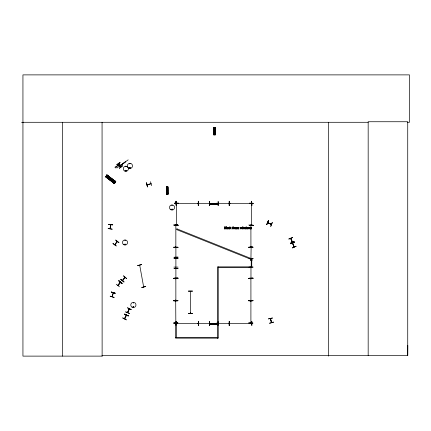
<?xml version="1.0" encoding="UTF-8"?>
<svg xmlns="http://www.w3.org/2000/svg" width="431" height="431" viewBox="0 0 431 431"><rect width="100%" height="100%" fill="white"/><g stroke="black" fill="none" stroke-linecap="round" stroke-linejoin="round"><path stroke-width="0.65" d="M110.74 225.171L110.616 224.686M407.435 122.291L409.45 122.291L409.45 74.881L22.94 74.881L22.94 356.119L102.125 356.119L102.072 355.57L407.731 355.57L407.791 345.398M210.452 204.052L210.441 203.685L217.289 203.734L217.283 204.095L210.468 204.116M250.68 260.222L250.686 259.801M250.74 260.254L250.745 259.774M251.025 260.238L251.031 259.791M251.219 260.216L251.225 259.818M251.844 260.184L251.849 259.731M252.13 260.2L252.135 259.721M139.779 265.55L139.547 265.216M143.55 286.523L143.642 286.884M143.782 286.857L143.738 286.443M113.331 292.854L112.313 296.668M290.747 238.397L292.213 241.753M294.228 246.936L292.735 243.122M176.591 203.233L176.478 203.798L176.333 203.346M175.891 225.397L175.703 225.025M176.333 225.397L176.327 224.939M175.654 246.71L175.843 247.038L175.843 225.025M175.654 300.143L175.864 300.504L175.875 300.084M190.34 291.69L190.367 291.254M190.556 313.224L190.55 312.938M250.74 225.111L250.745 225.472L250.761 225.025M250.928 247.071L250.907 225.025M250.928 246.995L250.923 246.71M250.944 278.873L250.907 278.458L250.928 300.429M250.934 300.854L250.767 301.285L250.761 300.833M250.745 322.485L250.761 322.884M126.051 166.668L125.631 166.614L126.051 166.56M129.699 163.748L130.119 163.635L129.747 163.85M130.307 167.918C129.623 166.485 129.408 168.904 130.248 167.998M124.661 244.318C125.346 245.751 125.561 243.326 124.726 244.232M124.764 244.42C125.502 243.493 125.173 245.422 124.807 244.355M133.578 302.799C133.104 303.516 133.233 301.996 133.567 302.912M133.729 306.958C132.963 305.417 132.99 308.31 133.729 306.764M171.867 205.301L172.281 205.409L171.888 205.248M171.797 209.342C172.287 210.35 172.405 208.642 171.85 209.294M172.465 209.418C171.425 210.619 171.845 208.227 172.422 209.321M112.755 224.75L108.644 224.416L112.755 224.766M110.207 228.742L110.848 224.718L110.056 228.769M119.446 165.375L119.694 165.084M118.072 285.112L117.825 285.441M270.496 319.048C269.806 316.828 271.853 323.967 271.347 322.221M271.605 322.48L270.512 318.568M176.311 203.432L176.317 203.744M176.489 203.744L176.516 203.427M175.681 225.111L175.87 225.397M176.306 225.025L176.473 225.397M175.676 246.71L175.686 247.028M175.681 300.913L175.848 301.285L175.843 300.827M175.864 300.429L175.843 278.458M175.676 322.512L175.864 322.797M190.346 291.34L190.534 291.625M190.534 313.224L190.367 291.297M251.37 203.432L251.375 203.744M251.553 203.744L251.532 203.384L251.532 225.354L251.375 224.998M251.548 225.343L251.532 224.939M250.74 300.913L250.75 301.231M114.598 244.652L115.093 244.409M117.162 241.43L117.049 241.947M124.699 277.656L125.071 277.419M147.079 184.775L150.947 183.633M126.477 315.126L124.559 318.687M126.105 315.368L126.305 315.05M129.063 309.108L129.262 308.79M129.375 308.935L127.657 312.572L129.435 308.871M251.752 258.891L251.612 259.327M112.119 296.663L113.175 292.724M143.787 286.798L143.555 286.437L143.809 286.766M110.584 224.766L110.061 228.726L110.266 228.392M175.891 247.539L175.891 277.947M250.944 258.336L251.111 247.518M198.75 203.405L209.385 203.4M229.168 203.427L218.21 203.4M229.168 323.455L218.355 323.633M126.094 170.816C125.922 169.642 125.243 171.479 126.094 170.741M126.202 170.875C125.717 169.361 125.34 171.57 126.041 170.999M129.683 167.67C129.86 168.844 130.539 167.007 129.688 167.751M133.131 306.721C133.303 307.896 133.987 306.058 133.136 306.797M210.376 324.074L209.924 324.252M266.778 224.497L268.513 220.758M268.06 222.951L267.721 222.563M270.927 224.282L271.438 224.309M122.743 317.922L126.375 319.888L122.733 317.949M124.505 314.199L128.228 315.961M131.191 309.7L127.49 307.89M124.925 318.401L124.543 318.773M127.818 312.216L127.689 312.507M124.564 318.735L126.267 315.093M127.522 312.475L129.225 308.833M124.672 318.832L126.423 315.169M129.429 313.423L125.604 311.872L129.402 313.477M118.024 285.484L120.508 282.305L117.857 285.36M120.06 282.434L120.319 282.165M120.416 282.343L118.008 285.473M175.681 225.036L175.686 225.429M175.703 300.833L175.843 322.841M190.534 291.701L190.534 291.264M251.386 224.939L251.392 225.397M251.553 225.386L251.575 225.025M250.928 301.274L250.907 300.87L250.907 322.884M122.797 280.344L122.42 280.522M125.103 277.424L122.56 280.576L125.13 277.413M251.532 203.34L229.61 203.378L229.982 203.19M176.177 323.261L176.635 323.255M292.25 242.233L290.763 238.435L292.401 242.125M292.595 243.213L294.017 247.038L292.681 243.558M122.442 280.43L124.936 277.332M271.487 322.528L270.399 318.628M116.241 284.234L119.484 286.777M117.852 285.408L120.233 282.208M106.527 177.351L107.782 175.719M107.125 177.814L108.38 176.177M108.025 178.504L109.28 176.866M108.822 179.118L110.072 177.48M109.716 179.808L110.972 178.17M113.574 182.76L114.829 181.128M113.622 183.229L115.292 181.052M113.692 183.283L115.363 181.106M114.511 182.388L114.705 182.13L114.522 182.399L115.039 182.448M117.351 241.575L114.711 244.743M115.75 240.013L118.961 242.594M117.119 241.462L114.824 244.749M176.591 203.195L176.187 203.4M176.22 323.261L176.608 323.433M251.666 323.401L251.208 323.261L251.666 323.261M251.612 323.417L229.653 323.406M210.36 204.084L209.924 204.229M175.848 278.873L175.703 278.501L175.703 278.873M114.781 244.689L117.275 241.522M125.157 240.552L125.044 240.132L124.99 240.552M120.007 162.288L116.709 164.761M116.801 164.884L120.109 162.428M115.874 166.921L118.633 164.874L116.014 167.109M118.665 164.922L119.484 164.313M118.735 165.014L119.554 164.405M119.398 165.305L119.764 165.035M119.5 165.445L119.866 165.17M119.565 165.536L119.937 165.262M119.619 165.606L120.039 165.402M116.882 168.004L123.358 163.193M120.055 166.021L125.378 161.862L120.066 166.037M119.306 168.257L122.603 165.79M122.668 163.855L128.163 159.847M250.761 278.458L250.761 278.873M267.743 222.595L271.401 224.292M271.32 224.432L267.683 222.725L271.282 224.443M198.572 323.455L209.531 323.449M288.894 239.119L292.714 237.567M288.818 238.925L292.654 237.427M294.254 241.511L290.478 243.17L294.233 241.457M294.481 242.179L290.65 243.698M290.709 243.844L294.545 242.341M296.075 246.257L292.315 247.944L296.065 246.23M150.484 181.72L151.658 185.664M147.176 184.915L151.092 183.811M228.969 227.352L228.425 227.821L228.489 228.716A0.63 0.63 0 0 0 228.823 228.996C230.984 229.233 226.765 228.026 229.61 227.466L228.969 227.352A0.894 0.894 0 0 1 229.389 227.374M272.424 318.013L268.4 318.908L272.43 318.04M273.523 322.022L269.564 323.158M269.607 323.304L273.577 322.216M251.262 323.25L251.607 323.245M167.126 193.972L167.19 194.16M198.427 201.455L198.438 205.576L198.432 201.455M229.19 201.455L229.2 205.571L229.217 201.455M218.178 205.576L218.161 201.455L218.145 205.576M198.427 321.483L198.438 325.604L198.432 321.483M229.19 321.483L229.2 325.599L229.217 321.483M218.059 325.604L218.134 321.483M215.279 127.377L213.69 127.398L213.771 134.838L215.36 134.817L215.247 127.377M213.808 128.152L215.182 128.136M213.814 128.659L215.188 128.643M213.819 129.413L215.193 129.397M213.824 130.081L215.198 130.065M213.835 130.835L215.209 130.825M213.873 134.079L215.247 134.063M213.647 134.348L215.478 134.273M166.452 187.577L167.826 187.56M166.458 188.078L167.831 188.067M166.468 188.837L167.842 188.821M166.474 189.505L167.848 189.489M166.485 190.26L167.858 190.249M166.517 193.503L167.891 193.487M166.291 193.718L168.122 193.751M168.009 194.241L166.42 194.262L166.339 186.822L167.928 186.801L168.009 194.241L167.896 186.801M175.934 201.245L176.187 205.366L175.956 201.245M198.449 201.245L198.244 205.366L198.427 201.245M229.367 201.245L229.416 205.366M251.909 205.361L251.65 201.245L251.887 205.361M178.461 203.103L174.339 203.146M174.345 203.297L178.461 203.27M197.818 203.238L198.233 203.233M197.818 203.378L198.19 203.378L176.263 203.4M249.404 203.146L253.52 203.33L249.404 203.297M230.025 203.373L229.696 203.4M251.607 203.216L251.295 203.4M251.251 203.378L251.623 203.378M174.345 225.44L178.461 225.386L174.345 225.623M248.773 225.009L252.895 225.014M249.404 225.467L253.525 225.44M173.715 247.152L177.831 247.125M173.715 247.302L177.836 247.297M248.773 247.125L252.895 247.125M248.773 247.302L252.895 247.065L248.773 247.324M177.831 278.237L173.715 278.474M173.715 278.448L177.831 278.216M248.773 278.415L252.895 278.421M188.379 291.038L192.495 291.033M188.379 291.211L192.501 291.184M173.709 300.612L177.831 300.558M173.715 300.736L177.836 300.714M173.715 300.816L177.836 300.73M252.895 300.531L248.773 300.612L252.889 300.606M248.773 300.784L252.895 300.73M192.501 313.504L188.379 313.321L192.501 313.526M176.166 321.273L175.95 323.627M251.882 321.273L251.887 325.389M173.715 322.954L177.831 322.9M250.74 322.797L250.901 322.469M198.19 323.261L197.775 323.406L198.233 323.261M248.773 322.954L252.895 323.099M252.895 323.083L248.773 322.9M251.251 323.406L251.623 323.406M175.961 325.394L176.107 321.273M229.394 325.394L229.567 321.273L229.416 325.394M248.978 247.389L253.099 247.459M173.919 267.096L178.041 267.112M250.745 267.005L253.099 267.112L248.983 267.112M173.925 278.167L178.041 278.167M253.099 278.167L248.983 278.264L253.099 278.14M21.55 122.49L22.94 122.485M22.94 122.291L368.171 122.291M218.242 267.678L251.521 267.678L251.521 266.875M198.19 323.406L176.22 323.406L176.548 323.218M175.562 337.338L217.844 337.338L217.844 338.141M216.437 203.211L216.917 203.216M216.454 203.497L216.901 203.502M216.507 204.316L216.96 204.321M216.491 204.601L216.971 204.606M216.47 323.18L216.89 323.185M216.437 323.239L216.917 323.245M216.454 323.525L216.901 323.53M216.475 323.719L216.874 323.724M216.507 324.344L216.96 324.349M216.491 324.629L216.971 324.635M216.518 324.688L216.938 324.688M290.882 238.343L292.363 242.141M133.373 307.233L133.05 307.05M108.65 224.389L112.728 224.944M112.162 229.082L108.089 228.5L112.141 229.265M217.8 204.229L217.348 204.046M217.8 324.252L217.348 324.074M111.268 292.153L115.249 293.22M251.575 266.315L251.752 266.767M127.554 307.75L131.277 309.512M124.597 314.01L128.319 315.772M250.761 247.082L250.761 246.667M175.681 300.504L175.697 300.1L175.681 300.429M139.725 265.27L143.631 286.841M118.864 280.791L122.14 283.286M118.773 280.915L122.048 283.409M106.942 174.938L115.794 181.726M106.861 175.04L115.724 181.817M106.807 175.11L115.659 181.904M106.775 175.153L115.627 181.941M106.699 175.255L115.578 182.006M115.492 182.119L106.629 175.342L115.47 182.151M106.565 175.428L114.867 181.855M115.287 182.383L114.905 182.884M105.94 176.257L114.824 183.008M114.738 183.121L105.87 176.344L114.711 183.153M105.773 176.473L114.63 183.256M105.73 176.532L114.571 183.331M105.697 176.575L114.549 183.364M105.638 176.645L114.479 183.455M105.563 176.748L114.414 183.541M115.643 240.148L118.87 242.712M113.024 243.44L116.268 245.982L112.911 243.58M120.825 279.331L124.053 281.896M190.513 291.297L190.513 291.668M122.598 165.779L119.29 168.235M118.719 163.532L121.176 166.835M118.697 163.548L121.127 166.872M120.594 167.271L118.137 163.963L120.578 167.282M115.637 166.603L116.251 167.427M114.905 167.147L115.519 167.971M146.497 182.879L147.617 186.838M190.529 312.938L190.367 313.267M175.681 322.797L175.697 322.469M250.971 267.328L250.971 278.124M215.171 127.377L215.252 134.817M215.096 127.377L215.144 134.817M214.977 127.377L215.096 134.817M214.891 127.377L214.983 134.822M214.832 127.382L214.88 134.822M214.778 134.822L214.358 134.828M214.175 127.393L214.072 134.838M213.959 127.393L213.981 134.838M213.878 134.838L213.798 127.398L213.808 134.838M167.831 186.801L167.901 194.241M167.718 186.801L167.794 194.241M167.734 194.241L167.449 186.806M167.422 194.246L167.002 194.252M166.824 186.817L166.899 194.257M166.7 186.817L166.792 194.257M166.608 186.817L166.695 194.262M166.555 186.822L166.63 194.262M166.463 186.822L166.517 194.262M251.661 201.245L251.709 205.366M251.709 321.273L251.736 325.389M250.761 322.469L250.761 322.841M229.54 201.245L229.567 205.366M198.249 201.245L198.303 205.366M198.427 321.273L198.303 325.389M176.473 224.982L176.473 225.354L176.473 203.384M176.134 201.245L176.16 205.366M209.671 201.455L209.606 205.571M407.731 355.57L407.731 121.741L368.171 121.741L368.171 355.57M328.605 122.291L328.605 356.119M251.575 266.859L251.752 258.805L251.752 266.859L217.439 266.875L217.439 338.141M218.242 266.875L218.242 338.141L175.562 338.141L175.562 323.611L176.365 323.611L176.365 337.338M102.066 122.291L102.125 356.119M62.506 122.291L62.506 356.119M210.441 323.713L210.441 324.16L217.283 324.123L217.289 323.762L210.441 323.713M251.262 259.403L251.214 266.25L251.634 266.304L251.623 259.408L251.262 259.403M228.198 228.193L227.999 228.829A0.646 0.646 0 0 1 227.627 229.039L226.851 228.694L226.943 227.557A0.652 0.652 0 0 1 227.315 227.347L227.627 227.347A0.641 0.641 0 0 1 227.999 227.557L228.198 228.193M247.949 228.193L247.75 228.829A0.646 0.646 0 0 1 247.378 229.039L246.602 228.694L246.694 227.557A0.652 0.652 0 0 1 247.065 227.347L247.378 227.347A0.641 0.641 0 0 1 247.75 227.557L247.949 228.193M234.857 228.015C234.297 229.664 237.352 228.592 235.665 228.807C234.033 228.333 237.686 227.8 235.439 227.347A0.673 0.673 0 0 0 235.057 227.568L234.857 228.015M237.772 228.015C237.206 229.664 240.266 228.592 238.575 228.807C236.948 228.333 240.595 227.8 238.354 227.347A0.673 0.673 0 0 0 237.966 227.568L237.772 228.015M244.856 228.004L245.099 228.931L246.209 229.006L246.209 226.733L245.934 227.444A0.743 0.743 0 0 0 245.395 227.347A0.641 0.641 0 0 0 245.05 227.557L244.856 228.004M225.607 228.355L224.718 228.764L224.718 227.956L225.607 228.355M236.452 227.73C237.379 228.683 237.287 228.597 236.43 228.909L237.125 229.039A0.625 0.625 0 0 0 237.449 228.899C237.519 227.859 236.204 227.735 237.551 227.455L236.452 227.73M250.373 227.73C251.3 228.683 251.203 228.597 250.352 228.909L251.047 229.039A0.625 0.625 0 0 0 251.37 228.899C251.44 227.859 250.125 227.735 251.472 227.455L250.373 227.73M225.909 228.338L225.553 228.915L224.432 229.006L224.432 226.835C226.248 226.399 225.359 227.697 225.909 228.338M227.056 227.918C227.256 230.445 228.608 226.604 227.056 227.918M246.807 227.918C247.006 230.445 248.358 226.604 246.807 227.918M245.153 227.934C245.352 230.364 246.532 226.582 245.153 227.934M166.867 189.802C167.255 190.96 167.767 188.967 166.867 189.802M214.223 130.377C214.606 131.536 215.117 129.542 214.223 130.377M225.505 227.363L224.718 227.719L224.718 227.078L225.505 227.363M242.082 227.374L241.813 228.64L241.414 227.374L240.8 228.64L240.223 227.374L240.643 229.006L241.29 227.751L241.942 229.006L242.357 227.374L242.082 227.374M249.937 227.374L249.662 228.64L249.263 227.374L248.649 228.64L248.078 227.374L248.493 229.006L249.145 227.751L249.797 229.006L250.212 227.374L249.937 227.374M235.164 227.827C236.199 228.829 236.01 226.895 235.164 227.827M238.079 227.827C239.113 228.829 238.925 226.895 238.079 227.827M109.474 178.466C109.803 180.277 110.982 177.421 109.474 178.466M110.191 296.189L114.113 297.46L110.191 296.189M111.317 291.992L115.239 293.269L111.311 292.008M176.947 228.866L176.645 229.61L250.336 259.079L250.632 258.336L176.947 228.866M268.33 220.677L266.805 224.508L268.33 220.677M272.273 222.509L270.749 226.34L272.273 222.509M118.875 280.775L122.016 283.453L118.875 280.775M106.974 174.894L105.53 176.791L114.382 183.584L115.82 181.688L106.969 174.905M120.863 279.283L123.945 282.025L120.858 279.293M123.568 275.883L126.649 278.625L123.568 275.883M230.784 227.374L230.138 228.064L229.863 226.733L229.863 229.006L230.246 228.22L231.215 229.006L230.456 228.058L231.124 227.374L230.784 227.374M233.688 227.46L233.29 226.733L233.29 229.006L233.564 227.789L233.99 227.595L234.572 229.006L234.496 227.579L233.688 227.46M243.682 227.46L243.283 227.374L243.283 229.006L243.558 227.789L243.984 227.595L244.566 229.006L244.49 227.579L243.682 227.46M233.069 228.748L232.616 228.699L232.578 227.606L233.085 227.374L232.304 226.905C231.991 227.304 232.196 229.745 233.085 228.748M146.524 182.868L147.456 186.887L146.524 182.868M141.594 264.58L137.597 265.598L141.594 264.58M145.732 286.475L141.734 287.493L145.732 286.475M209.681 201.455L209.579 205.571L209.681 201.455M209.681 321.478L209.579 325.599L209.681 321.478M177.831 224.783L173.715 225.041L177.831 224.783M253.52 225.386L249.404 225.639L253.52 225.386M252.889 278.216L248.773 278.474L252.889 278.216M177.831 300.504L173.715 300.526L173.715 300.843L177.831 300.816L177.831 300.504M252.895 300.504L248.773 300.526L248.773 300.843L252.895 300.816L252.895 300.504M177.831 322.873L173.715 323.126L177.831 322.873M178.041 247.383L173.925 247.502L178.041 247.372M178.041 257.167L173.925 257.285L178.041 257.156M178.041 258.546L173.925 258.643L178.041 258.514M253.099 258.546L248.983 258.643L253.099 258.514M178.041 268.33L173.925 268.427L178.041 268.297M178.041 278.146L173.925 278.264L178.041 278.14M217.892 204.046L209.838 204.229L217.892 204.046M226.453 226.733L226.178 226.733L226.178 229.006L226.453 229.006L226.453 226.733M242.901 226.819L242.588 227.105L242.901 226.819M242.879 227.374L242.605 227.374L242.605 229.006L242.879 229.006L242.879 227.374M217.892 324.074L209.838 324.252L217.892 324.074M128.255 315.907L124.532 314.145L128.244 315.934M121.31 166.732L118.854 163.43L121.294 166.749M120.761 167.142L118.283 163.855L120.712 167.18M132.069 307.195A2.608 2.608 0 0 0 135.975 304.938A2.608 2.608 0 0 0 132.069 302.681A2.608 2.608 0 0 0 132.069 307.195M128.621 168.144A2.608 2.608 0 0 0 132.527 165.887A2.608 2.608 0 0 0 128.621 163.629A2.608 2.608 0 0 0 128.621 168.144M124.57 170.978A2.575 2.575 0 0 0 128.427 168.753A2.575 2.575 0 0 0 124.57 166.522A2.575 2.575 0 0 0 124.57 170.978M123.767 244.711A2.559 2.559 0 0 0 127.603 242.491A2.559 2.559 0 0 0 123.767 240.277A2.559 2.559 0 0 0 123.767 244.711M170.778 209.719A2.575 2.575 0 0 0 174.636 207.489A2.575 2.575 0 0 0 170.778 205.258A2.575 2.575 0 0 0 170.778 209.719"/></g></svg>
